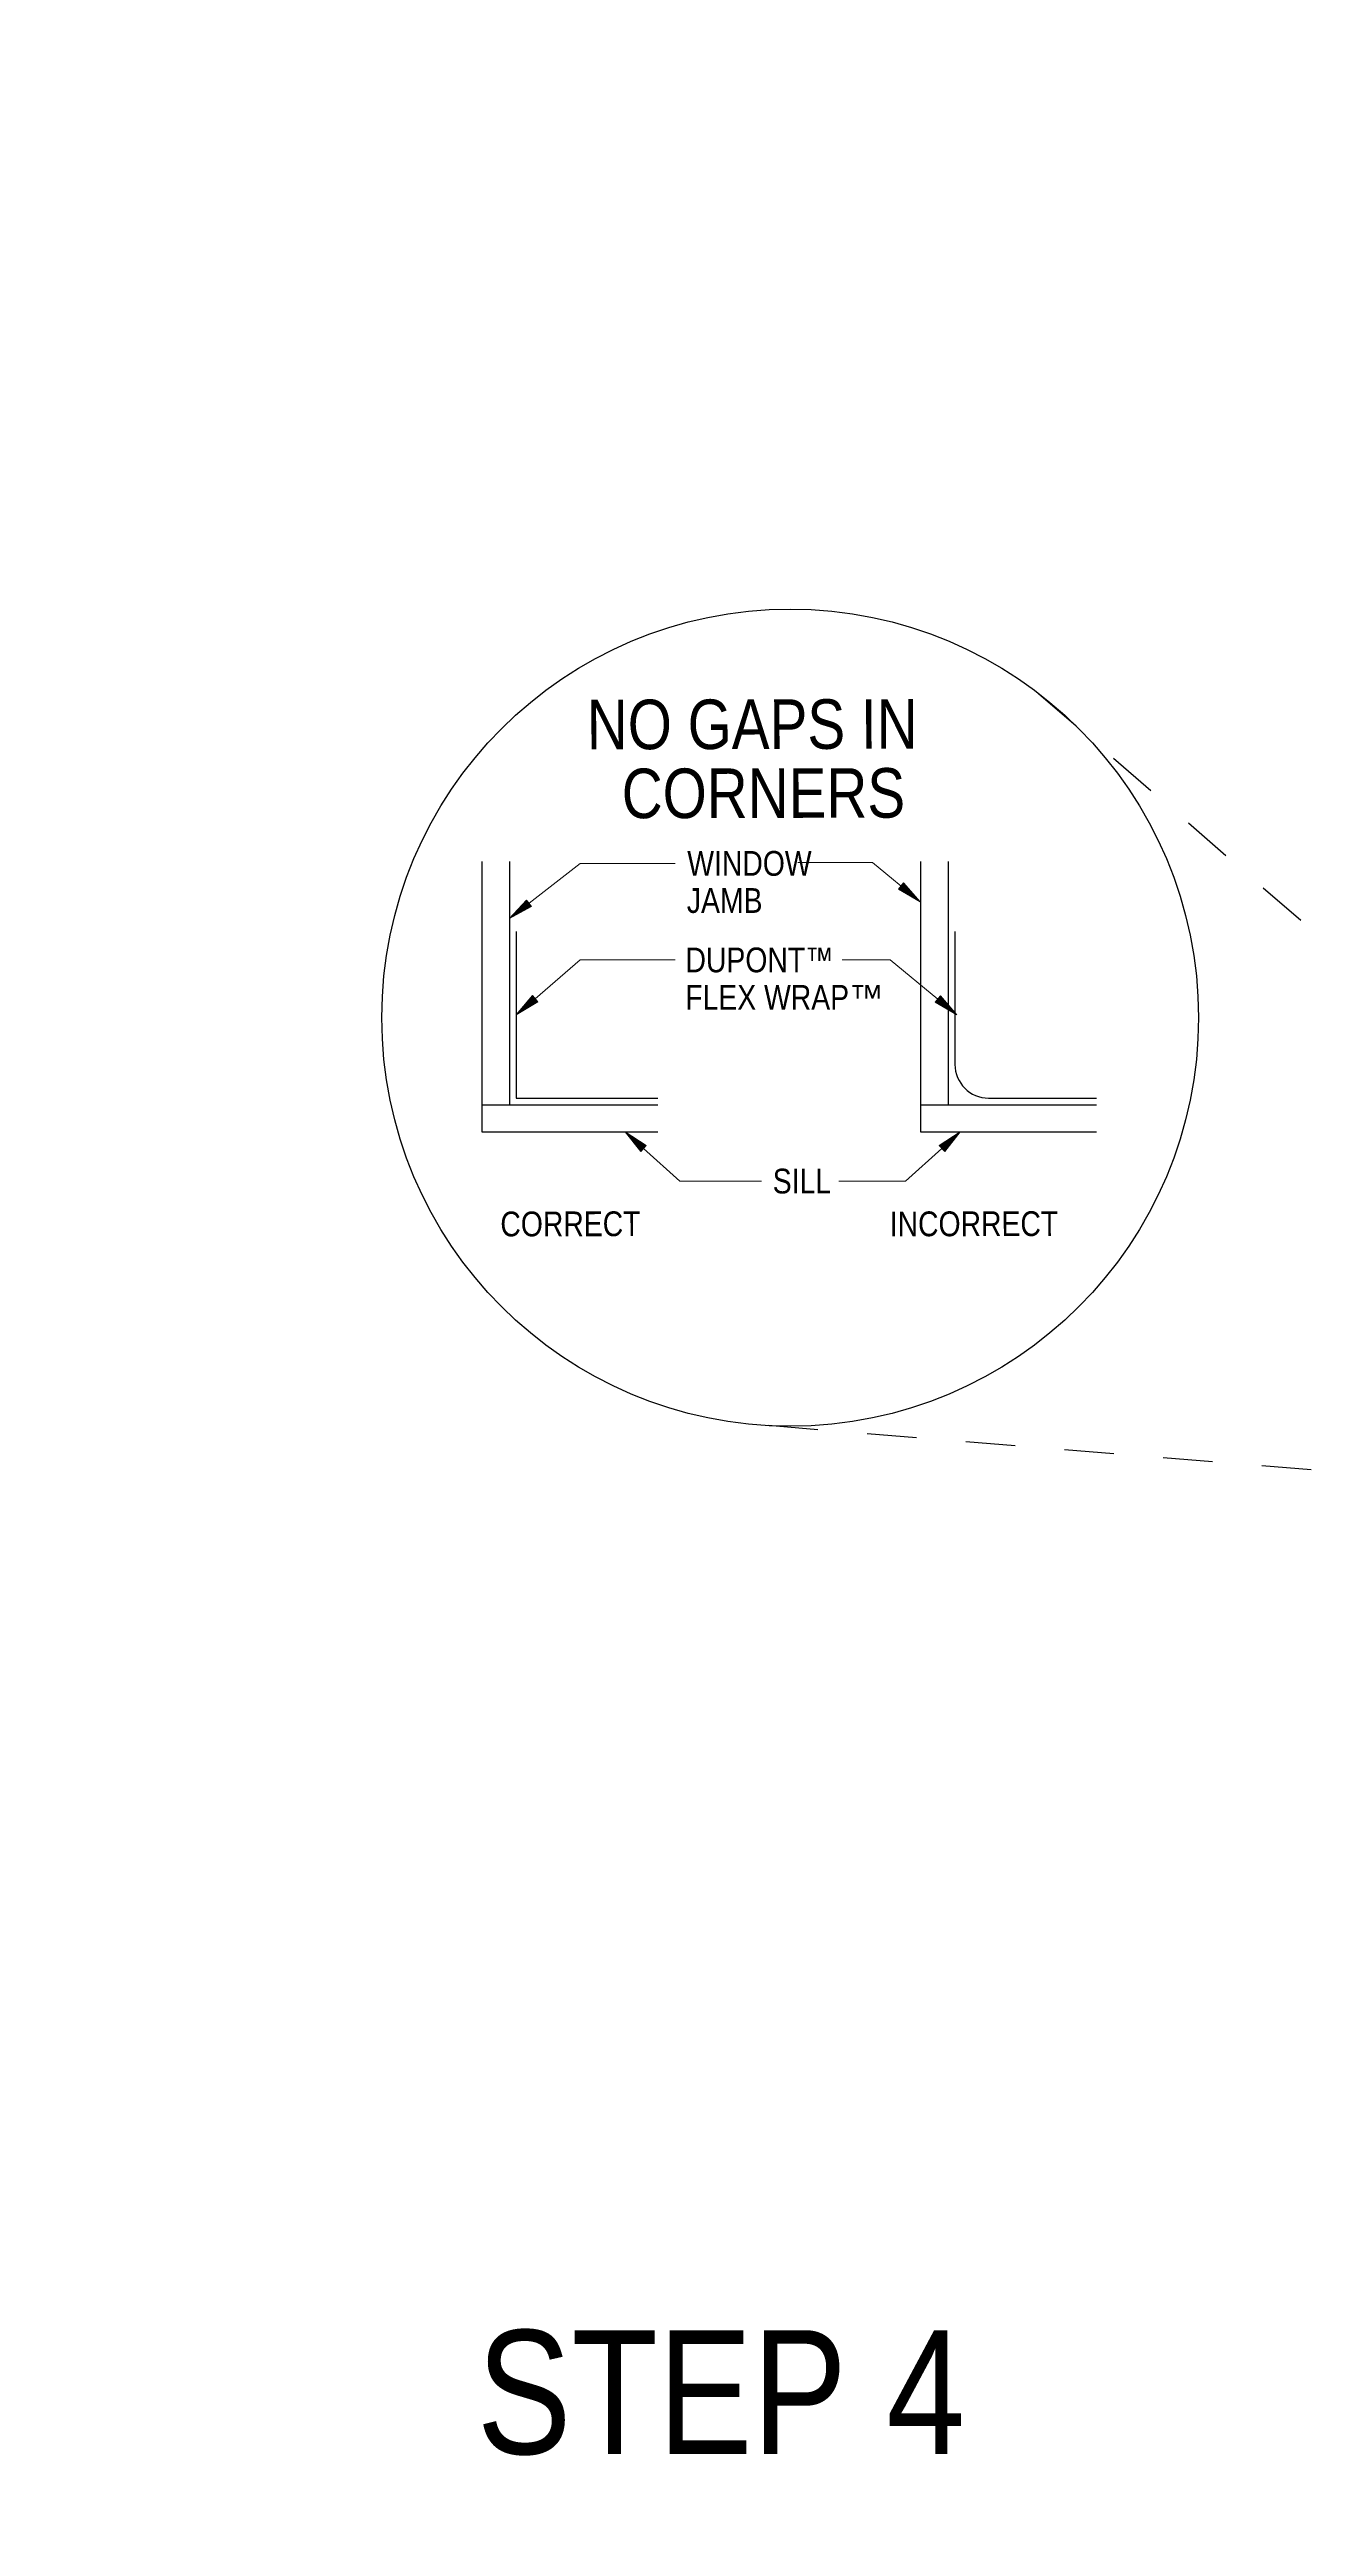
# Model space of a CAD drawing. Extents: x -1140 to 5605, y -816 to 1734.
# Drawn here: x -571 to -340.7, y -228.6 to 221.6 of the extents above; entities that cross this region are included whole.
import ezdxf

# ---------------------------------------------------------------- set-up
doc = ezdxf.new("R2010")
doc.units = 0
doc.header["$MEASUREMENT"] = 0
doc.linetypes.add('AI-Linetype-7', pattern=[18.005434, 9.002717, -9.002717])
doc.linetypes.add('AI-Linetype-8', pattern=[18.005434, 9.002717, -9.002717])
for name, color, linetype, lineweight in [('.ATI-TEXT', 7, 'Continuous', 0), ('G-ANNO-TTLB', 7, 'Continuous', 0), ('TYVEK', 7, 'Continuous', 0)]:
    doc.layers.add(name, color=color, linetype=linetype, lineweight=lineweight)

# ---------------------------------------------------------------- blocks, each defined once
blk = doc.blocks.new('Block_333')
at = {"layer": '.ATI-TEXT', "char_height": 0.2, "attachment_point": 7}
for s, insert in [('\\C18;\\c0;\\FArial Narrow|b0|i0|c1;\\H4.501358;\\W1.000000;DUPONT™', (-455.29, 53.79)), ('\\C18;\\c0;\\FArial Narrow|b0|i0|c1;\\H4.501358;\\W1.000000;FLEX WRAP', (-455.33, 47.05)), ('\\C18;\\c0;\\FArial|b0|i0|c1;\\H4.501358;\\W1.000000;™', (-425.54, 47.05))]:
    blk.add_mtext(s, dxfattribs=dict(at, insert=insert))
blk = doc.blocks.new('Block_332')
at = {"layer": '.ATI-TEXT', "true_color": 0x000000, "transparency": 33554687}
h = blk.add_hatch(color=18, dxfattribs=at)
h.dxf.hatch_style = 2
h.paths.add_polyline_path([(-482.17, 48.5), (-486.07, 46.13), (-483.15, 49.63)])
at = {"layer": '.ATI-TEXT', "color": 18, "lineweight": 0, "true_color": 0x000000}
for p, q in [((-482.66, 49.06), (-474.44, 56.12)), ((-474.44, 56.12), (-457.15, 56.12))]:
    blk.add_line(p, q, dxfattribs=at)
at = {"layer": '.ATI-TEXT'}
blk.add_lwpolyline([(-482.17, 48.5), (-486.07, 46.13), (-483.15, 49.63), (-483.15, 49.63)], close=True, dxfattribs=at)
blk.add_blockref('Block_333', (0, 0), dxfattribs=at)
blk = doc.blocks.new('Block_335')
at = {"layer": '.ATI-TEXT', "char_height": 0.2, "attachment_point": 7}
for s, insert in [('\\C18;\\c0;\\FArial Narrow|b0|i0|c1;\\H4.501358;\\W1.000000;WINDOW', (-454.97, 71.34)), ('\\C18;\\c0;\\FArial Narrow|b0|i0|c1;\\H4.501358;\\W1.000000;JAMB', (-455.04, 64.59))]:
    blk.add_mtext(s, dxfattribs=dict(at, insert=insert))
blk = doc.blocks.new('Block_334')
at = {"layer": '.ATI-TEXT', "true_color": 0x000000, "transparency": 33554687}
h = blk.add_hatch(color=18, dxfattribs=at)
h.dxf.hatch_style = 2
h.paths.add_polyline_path([(-483.29, 65.81), (-487.3, 63.64), (-484.21, 66.99)])
at = {"layer": '.ATI-TEXT', "color": 18, "lineweight": 0, "true_color": 0x000000}
for p, q in [((-483.75, 66.4), (-474.44, 73.63)), ((-474.44, 73.63), (-457.15, 73.63))]:
    blk.add_line(p, q, dxfattribs=at)
at = {"layer": '.ATI-TEXT'}
blk.add_lwpolyline([(-483.29, 65.81), (-487.3, 63.64), (-484.21, 66.99), (-484.21, 66.99)], close=True, dxfattribs=at)
blk.add_blockref('Block_335', (0, 0), dxfattribs=at)
blk = doc.blocks.new('Block_336')
at = {"layer": '.ATI-TEXT', "true_color": 0x000000, "transparency": 33554687}
h = blk.add_hatch(color=18, dxfattribs=at)
h.dxf.hatch_style = 2
h.paths.add_polyline_path([(-463.43, 21.28), (-466.27, 24.86), (-462.43, 22.39)])
at = {"layer": '.ATI-TEXT', "color": 18, "lineweight": 0, "true_color": 0x000000}
for p, q in [((-462.93, 21.84), (-456.34, 15.88)), ((-456.34, 15.88), (-441.44, 15.88))]:
    blk.add_line(p, q, dxfattribs=at)
at = {"layer": '.ATI-TEXT'}
blk.add_lwpolyline([(-463.43, 21.28), (-466.27, 24.86), (-462.43, 22.39), (-462.43, 22.39)], close=True, dxfattribs=at)
at = {"layer": '.ATI-TEXT', "insert": (-439.42, 13.59), "char_height": 0.2, "attachment_point": 7}
blk.add_mtext('\\C18;\\c0;\\FArial Narrow|b0|i0|c1;\\H4.501358;\\W1.000000;SILL', dxfattribs=at)

msp = doc.modelspace()

# ---------------------------------------------------------------- hatches: boundary and pattern name
at = {"layer": 'G-ANNO-TTLB', "true_color": 0xff00ff, "transparency": 33554687}
h = msp.add_hatch(color=6, dxfattribs=at)
edge = h.paths.add_edge_path()
edge.add_spline(control_points=[(1815.43, -731.7), (1815.43, -731.7), (-1114.08, -731.7), (-1114.08, -731.7), (-1114.08, -731.7), (-1114.08, 1725.3), (-1114.08, 1725.3), (-1114.08, 1725.3), (1815.43, 1725.3), (1815.43, 1725.3), (1815.43, 1725.3), (1815.43, -731.7), (1815.43, -731.7)], knot_values=[0, 0, 0, 0, 1, 1, 1, 2, 2, 2, 3, 3, 3, 4, 4, 4, 4], degree=3, periodic=0)
edge = h.paths.add_edge_path()
edge.add_spline(control_points=[(-1105.08, 1716.3), (-1105.08, 1716.3), (-1105.08, -722.7), (-1105.08, -722.7), (-1105.08, -722.7), (1806.43, -722.7), (1806.43, -722.7), (1806.43, -722.7), (1806.43, 1716.3), (1806.43, 1716.3), (1806.43, 1716.3), (-1105.08, 1716.3), (-1105.08, 1716.3)], knot_values=[0, 0, 0, 0, 1, 1, 1, 2, 2, 2, 3, 3, 3, 4, 4, 4, 4], degree=3, periodic=0)
edge.add_line((-1105.08, 1716.3), (-1105.08, 1716.3))
at = {"layer": 'TYVEK', "true_color": 0x000000, "transparency": 33554687}
h = msp.add_hatch(color=18, dxfattribs=at)
h.dxf.hatch_style = 2
h.paths.add_polyline_path([(-415.61, 70.13), (-412.61, 66.69), (-416.56, 68.98)])
h = msp.add_hatch(color=18, dxfattribs=at)
h.dxf.hatch_style = 2
h.paths.add_polyline_path([(-408.92, 49.57), (-405.92, 46.13), (-409.87, 48.41)])
h = msp.add_hatch(color=18, dxfattribs=at)
h.dxf.hatch_style = 2
h.paths.add_polyline_path([(-409.16, 22.39), (-405.31, 24.86), (-408.15, 21.28)])

# ---------------------------------------------------------------- linework, layer by layer
at = {"layer": 'G-ANNO-TTLB'}
for points in [[(1815.43, -731.7), (1815.43, -731.7), (-1114.08, -731.7), (-1114.08, -731.7), (-1114.08, -731.7), (-1114.08, 1725.3), (-1114.08, 1725.3), (-1114.08, 1725.3), (1815.43, 1725.3), (1815.43, 1725.3), (1815.43, 1725.3), (1815.43, -731.7), (1815.43, -731.7)], [(-1105.08, 1716.3), (-1105.08, 1716.3), (-1105.08, -722.7), (-1105.08, -722.7), (-1105.08, -722.7), (1806.43, -722.7), (1806.43, -722.7), (1806.43, -722.7), (1806.43, 1716.3), (1806.43, 1716.3), (1806.43, 1716.3), (-1105.08, 1716.3), (-1105.08, 1716.3)]]:
    msp.add_open_spline(points, degree=3, knots=[0, 0, 0, 0, 1, 1, 1, 2, 2, 2, 3, 3, 3, 4, 4, 4, 4], dxfattribs=at)
at = {"layer": 'TYVEK', "color": 18, "linetype": 'AI-Linetype-7', "lineweight": 25, "true_color": 0x000000}
msp.add_line((-391.06, 104.55), (-254.44, -13.54), dxfattribs=at)
at = {"layer": 'TYVEK', "color": 18, "lineweight": 25, "true_color": 0x000000}
for p, q in [((-492.35, 74.01), (-492.35, 24.86)), ((-487.3, 74.01), (-487.3, 29.75)), ((-412.56, 74.01), (-412.56, 24.86)), ((-407.51, 74.01), (-407.51, 29.75)), ((-492.35, 29.75), (-460.32, 29.75)), ((-412.56, 29.75), (-380.53, 29.75)), ((-492.35, 24.86), (-460.32, 24.86)), ((-412.56, 24.86), (-380.53, 24.86))]:
    msp.add_line(p, q, dxfattribs=at)
at = {"layer": 'TYVEK', "color": 18, "lineweight": 0, "true_color": 0x000000}
for p, q in [((-421.27, 73.82), (-434.85, 73.82)), ((-412.61, 66.69), (-421.27, 73.82)), ((-418.06, 56.12), (-426.8, 56.12)), ((-409.4, 48.99), (-418.06, 56.12)), ((-408.65, 21.84), (-415.25, 15.88)), ((-415.25, 15.88), (-427.4, 15.88))]:
    msp.add_line(p, q, dxfattribs=at)
at = {"layer": 'TYVEK', "color": 18, "linetype": 'AI-Linetype-8', "lineweight": 25, "true_color": 0x000000}
msp.add_line((-269.73, -42.44), (-440.36, -28.54), dxfattribs=at)
at = {"layer": 'TYVEK'}
for points in [[(-415.61, 70.13), (-412.61, 66.69), (-416.56, 68.98), (-416.56, 68.98)], [(-408.92, 49.57), (-405.92, 46.13), (-409.87, 48.41), (-409.87, 48.41)], [(-409.16, 22.39), (-405.31, 24.86), (-408.15, 21.28), (-408.15, 21.28)]]:
    msp.add_lwpolyline(points, close=True, dxfattribs=at)
at = {"layer": 'TYVEK', "color": 4, "lineweight": 25, "true_color": 0x00ffff}
msp.add_lwpolyline([(-486.07, 61.28), (-486.07, 30.98), (-460.32, 30.98)], dxfattribs=at)
at = {"layer": 'TYVEK', "color": 18, "lineweight": 25, "true_color": 0x000000}
msp.add_circle((-436.25, 45.61), 74.27, dxfattribs=at)
at = {"layer": 'TYVEK', "color": 4, "lineweight": 25, "true_color": 0x00ffff}
msp.add_open_spline([(-406.28, 61.28), (-406.28, 61.28), (-406.28, 37.1), (-406.28, 37.1), (-406.28, 33.72), (-403.54, 30.98), (-400.16, 30.98), (-400.16, 30.98), (-380.53, 30.98), (-380.53, 30.98)], degree=3, knots=[0, 0, 0, 0, 1, 1, 1, 2, 2, 2, 3, 3, 3, 3], dxfattribs=at)

# ---------------------------------------------------------------- block references
at = {"layer": '.ATI-TEXT'}
for name in ['Block_334', 'Block_332', 'Block_336']:
    msp.add_blockref(name, (0, 0), dxfattribs=at)

# ---------------------------------------------------------------- texts
at = {"layer": '.ATI-TEXT', "char_height": 0.2, "attachment_point": 7, "rotation": 0.1123}
for s, insert in [('\\C18;\\c0;\\FArial Narrow|b0|i0|c1;\\H9.002643;\\W0.999992;NO GAPS IN', (-473.23, 94.26)), ('\\C18;\\c0;\\FArial Narrow|b0|i0|c1;\\H9.002643;\\W0.999992;CORNERS', (-466.88, 81.74)), ('\\C18;\\c0;\\FArial Narrow|b0|i0|c1;\\H4.501321;\\W0.999992;CORRECT', (-488.96, 5.79)), ('\\C18;\\c0;\\FArial Narrow|b0|i0|c1;\\H4.501321;\\W0.999992;INCORRECT', (-418.14, 5.8))]:
    msp.add_mtext(s, dxfattribs=dict(at, insert=insert))
at = {"layer": '.ATI-TEXT', "insert": (-493.24, -215.79), "char_height": 0.2, "attachment_point": 7}
msp.add_mtext('\\C18;\\c0;\\FArial Narrow|b0|i0|c1;\\H22.499999;\\W1.000000;STEP 4', dxfattribs=at)

doc.saveas('drawing.dxf')
